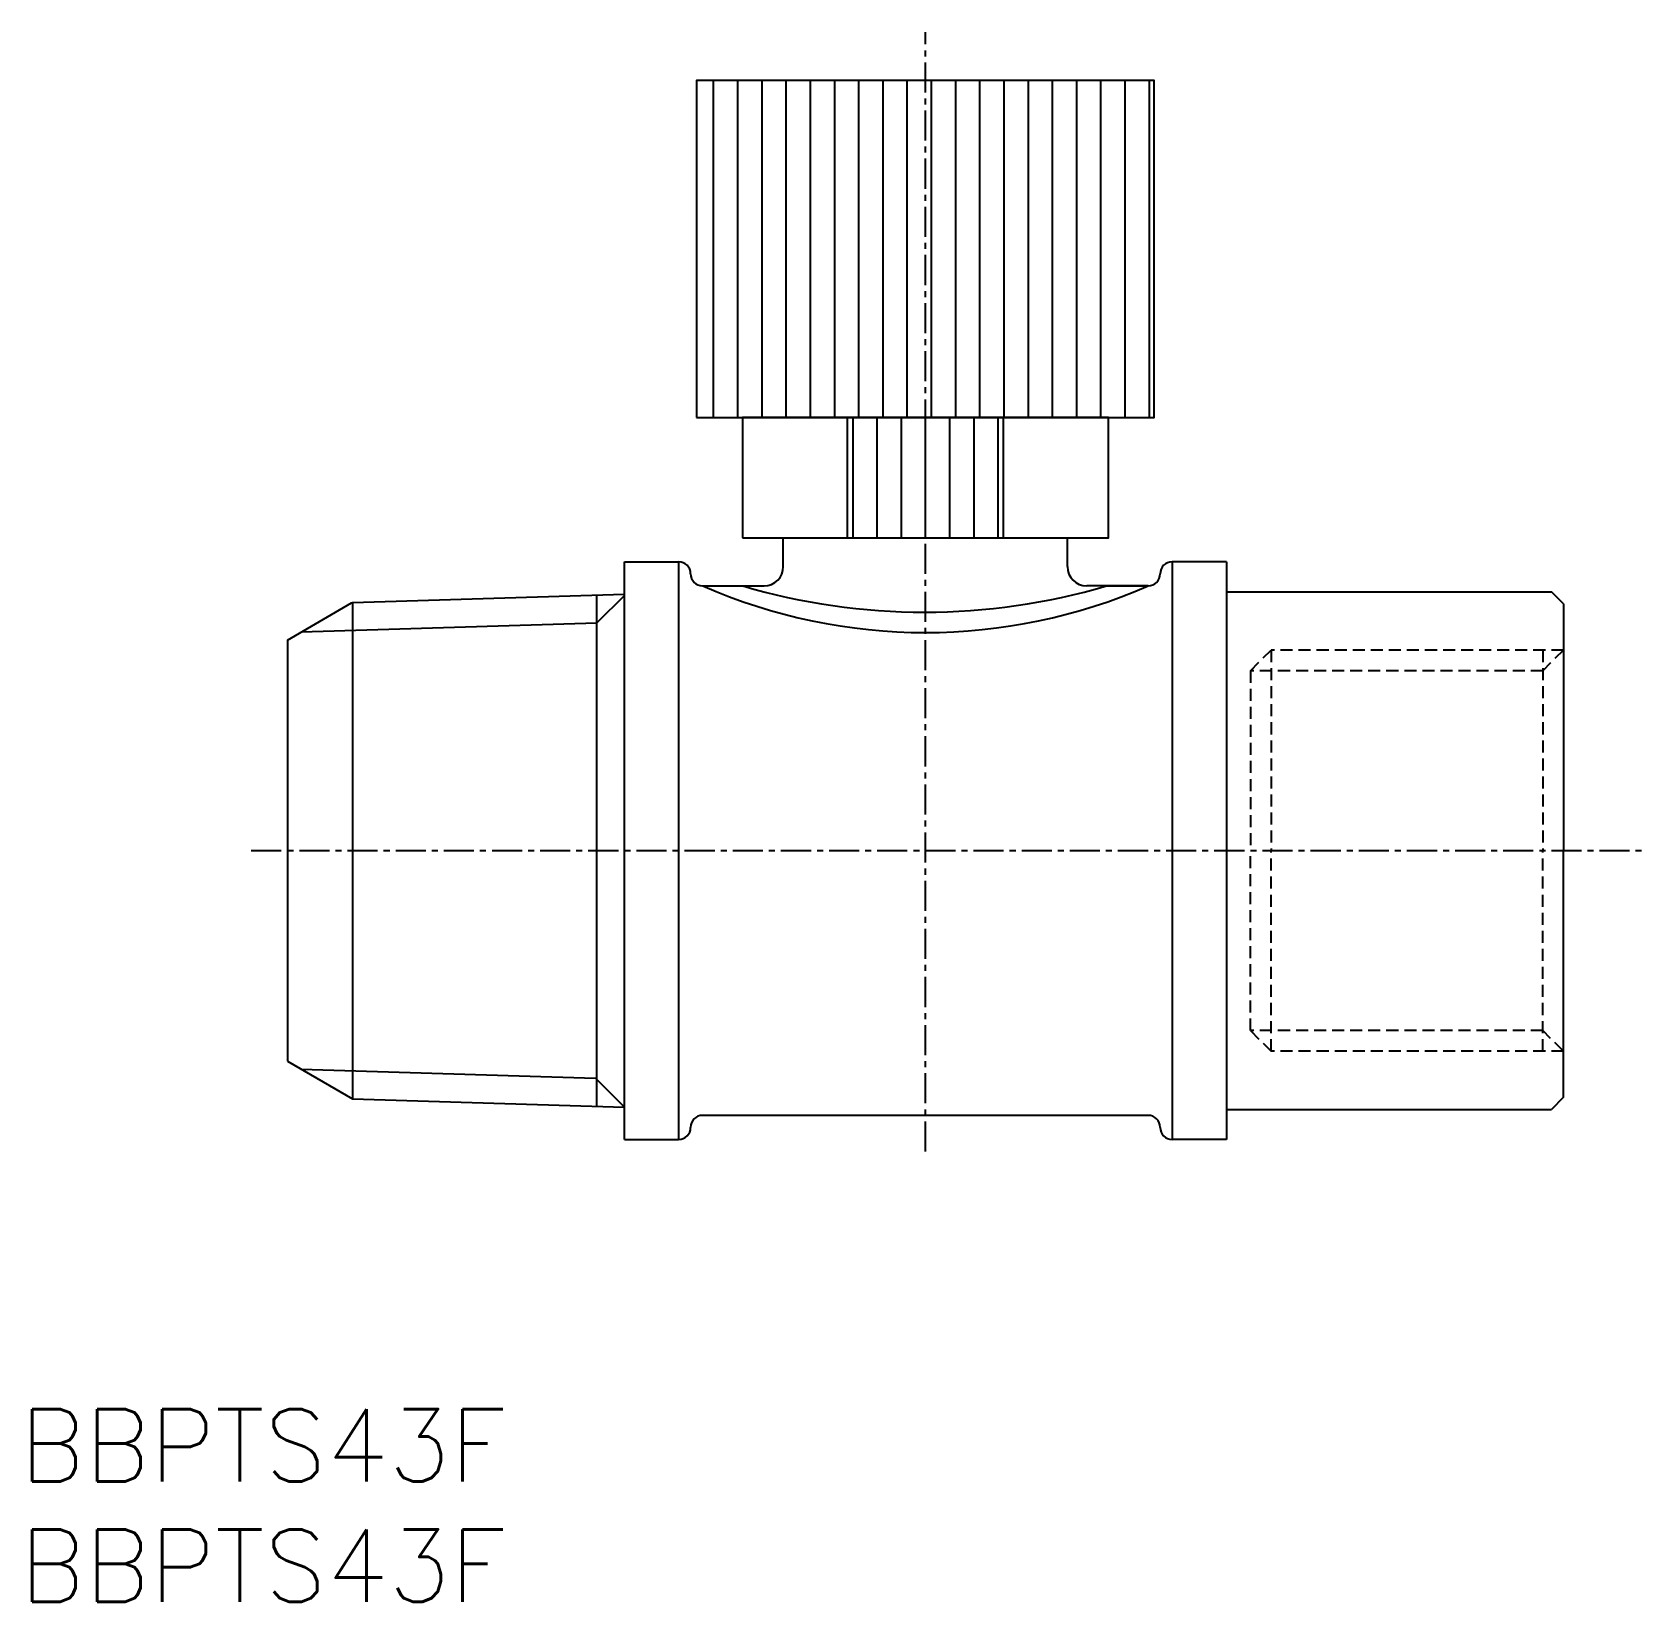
# Model space of a CAD drawing. Extents: x 119.5 to 186.6, y 55.3 to 120.5.
import ezdxf
from ezdxf.enums import TextEntityAlignment as Align

# ---------------------------------------------------------------- set-up
doc = ezdxf.new("R2010")
doc.units = 0
doc.linetypes.add('CENTER', pattern=[2, 1.25, -0.25, 0.25, -0.25])
doc.linetypes.add('DASHED', pattern=[0.75, 0.5, -0.25])
doc.layers.get('0').update_dxf_attribs({"linetype": 'CONTINUOUS'})
doc.layers.add('CENTER', color=1, linetype='CENTER')
doc.styles.get("Standard").update_dxf_attribs({"font": 'txt.shx', "bigfont": 'extfont.shx'})

# ---------------------------------------------------------------- blocks, each defined once
blk = doc.blocks.new('*X1')
at = {"color": 0, "linetype": 'CONTINUOUS'}
for p, q in [((153.585, 99.458), (153.585, 104.458)), ((154.59, 99.458), (154.59, 104.458)), ((155.595, 99.458), (155.595, 104.458)), ((156.601, 99.458), (156.601, 104.458)), ((157.606, 99.458), (157.606, 104.458)), ((158.612, 99.458), (158.612, 104.458)), ((159.617, 99.458), (159.617, 104.458))]:
    blk.add_line(p, q, dxfattribs=at)
blk = doc.blocks.new('*X2')
at = {"color": 0, "linetype": 'CONTINUOUS'}
for p, q in [((147.796, 104.458), (147.796, 118.458)), ((148.802, 104.458), (148.802, 118.458)), ((149.807, 104.458), (149.807, 118.458)), ((150.813, 104.458), (150.813, 118.458)), ((151.818, 104.458), (151.818, 118.458)), ((152.823, 104.458), (152.823, 118.458)), ((153.829, 104.458), (153.829, 118.458)), ((154.834, 104.458), (154.834, 118.458)), ((155.84, 104.458), (155.84, 118.458)), ((156.845, 104.458), (156.845, 118.458)), ((157.85, 104.458), (157.85, 118.458)), ((158.856, 104.458), (158.856, 118.458)), ((159.861, 104.458), (159.861, 118.458)), ((160.867, 104.458), (160.867, 118.458)), ((161.872, 104.458), (161.872, 118.458)), ((162.878, 104.458), (162.878, 118.458)), ((163.883, 104.458), (163.883, 118.458)), ((164.888, 104.458), (164.888, 118.458)), ((165.894, 104.458), (165.894, 118.458))]:
    blk.add_line(p, q, dxfattribs=at)

msp = doc.modelspace()

# ---------------------------------------------------------------- linework, layer by layer
at = {"color": 7, "linetype": 'CONTINUOUS'}
for p, q in [((150.69, 98.258), (150.69, 99.458)), ((162.49, 98.258), (162.49, 99.458)), ((144.09, 98.458), (146.34, 98.458)), ((144.09, 74.458), (144.09, 98.458)), ((146.34, 98.458), (146.34, 74.458)), ((146.84, 97.958), (146.84, 97.958)), ((166.34, 97.958), (166.34, 97.958)), ((166.84, 98.458), (166.84, 74.458)), ((169.09, 98.458), (166.84, 98.458)), ((169.09, 98.458), (169.09, 74.458)), ((147.34, 97.458), (149.004, 97.458)), ((147.34, 97.458), (149.89, 97.458)), ((165.84, 97.458), (163.29, 97.458)), ((164.106, 97.458), (165.84, 97.458)), ((130.09, 95.208), (132.754, 96.746)), ((132.754, 96.746), (132.793, 96.769)), ((132.793, 96.769), (144.09, 97.114)), ((132.793, 96.769), (132.793, 76.147)), ((142.948, 75.837), (142.948, 97.079)), ((169.09, 97.208), (182.59, 97.208)), ((183.09, 96.708), (182.59, 97.208)), ((183.09, 96.708), (183.09, 86.458)), ((130.09, 95.208), (130.09, 77.708)), ((183.09, 76.208), (183.09, 86.458)), ((130.09, 77.708), (132.793, 76.147)), ((132.793, 76.147), (144.09, 75.802)), ((183.09, 76.208), (182.59, 75.708)), ((165.84, 75.458), (147.34, 75.458)), ((169.09, 75.708), (182.59, 75.708)), ((146.84, 74.958), (146.84, 74.958)), ((166.34, 74.958), (166.34, 74.958)), ((144.09, 74.458), (146.34, 74.458)), ((169.09, 74.458), (166.84, 74.458))]:
    msp.add_line(p, q, dxfattribs=at)
at = {"color": 3, "linetype": 'CONTINUOUS'}
for p, q in [((144.09, 97.06), (142.948, 95.917)), ((130.668, 95.542), (142.948, 95.917)), ((130.668, 77.374), (142.892, 77)), ((144.09, 75.802), (142.892, 77))]:
    msp.add_line(p, q, dxfattribs=at)
at = {"color": 3, "linetype": 'DASHED'}
for p, q in [((170.09, 93.933), (170.946, 94.789)), ((170.946, 94.789), (170.946, 86.458)), ((183.09, 94.789), (170.946, 94.789)), ((182.234, 94.789), (182.234, 86.458)), ((183.09, 94.789), (182.234, 93.933)), ((170.09, 93.933), (170.09, 86.458)), ((182.234, 93.933), (170.09, 93.933)), ((170.09, 78.983), (170.09, 86.458)), ((170.946, 78.127), (170.946, 86.458)), ((182.234, 78.127), (182.234, 86.458)), ((170.09, 78.983), (170.946, 78.127)), ((182.234, 78.983), (170.09, 78.983)), ((183.09, 78.127), (182.234, 78.983)), ((183.09, 78.127), (170.946, 78.127))]:
    msp.add_line(p, q, dxfattribs=at)
at = {"color": 7, "linetype": 'CONTINUOUS'}
for points in [[(147.09, 104.458), (166.09, 104.458), (166.09, 118.458), (147.09, 118.458)], [(148.99, 99.458), (164.19, 99.458), (164.19, 104.458), (148.99, 104.458)], [(153.34, 99.458), (159.84, 99.458), (159.84, 104.458), (153.34, 104.458)]]:
    msp.add_lwpolyline(points, close=True, dxfattribs=at)
for centre, radius, start, end in [((146.34, 97.958), 0.5, 0, 90), ((147.34, 97.958), 0.5, 180, 270), ((149.89, 98.258), 0.8, 270, 0), ((163.29, 98.258), 0.8, 180, 270), ((165.84, 97.958), 0.5, 270, 0), ((166.84, 97.958), 0.5, 90, 180), ((156.59, 118.551), 23.032, 246.32105, 293.67895), ((156.555, 122.957), 26.594, 253.50407, 286.49593), ((147.34, 74.958), 0.5, 90, 180), ((165.84, 74.958), 0.5, 0, 90), ((146.34, 74.958), 0.5, 270, 0), ((166.84, 74.958), 0.5, 180, 270)]:
    msp.add_arc(centre, radius, start, end, dxfattribs=at)
at = {"layer": 'CENTER', "color": 1, "linetype": 'CENTER'}
for p, q in [((156.59, 73.958), (156.59, 120.458)), ((128.59, 86.458), (186.59, 86.458))]:
    msp.add_line(p, q, dxfattribs=at)

# ---------------------------------------------------------------- block references
at = {"color": 7, "linetype": 'CONTINUOUS'}
for name in ['*X2', '*X1']:
    msp.add_blockref(name, (0, 0), dxfattribs=at)

# ---------------------------------------------------------------- texts
for p in [(118.983, 61.751), (118.983, 56.751)]:
    msp.add_text('BBPTS43F', height=3, dxfattribs=at).set_placement(p, align=Align.MIDDLE_LEFT)

doc.saveas('drawing.dxf')
